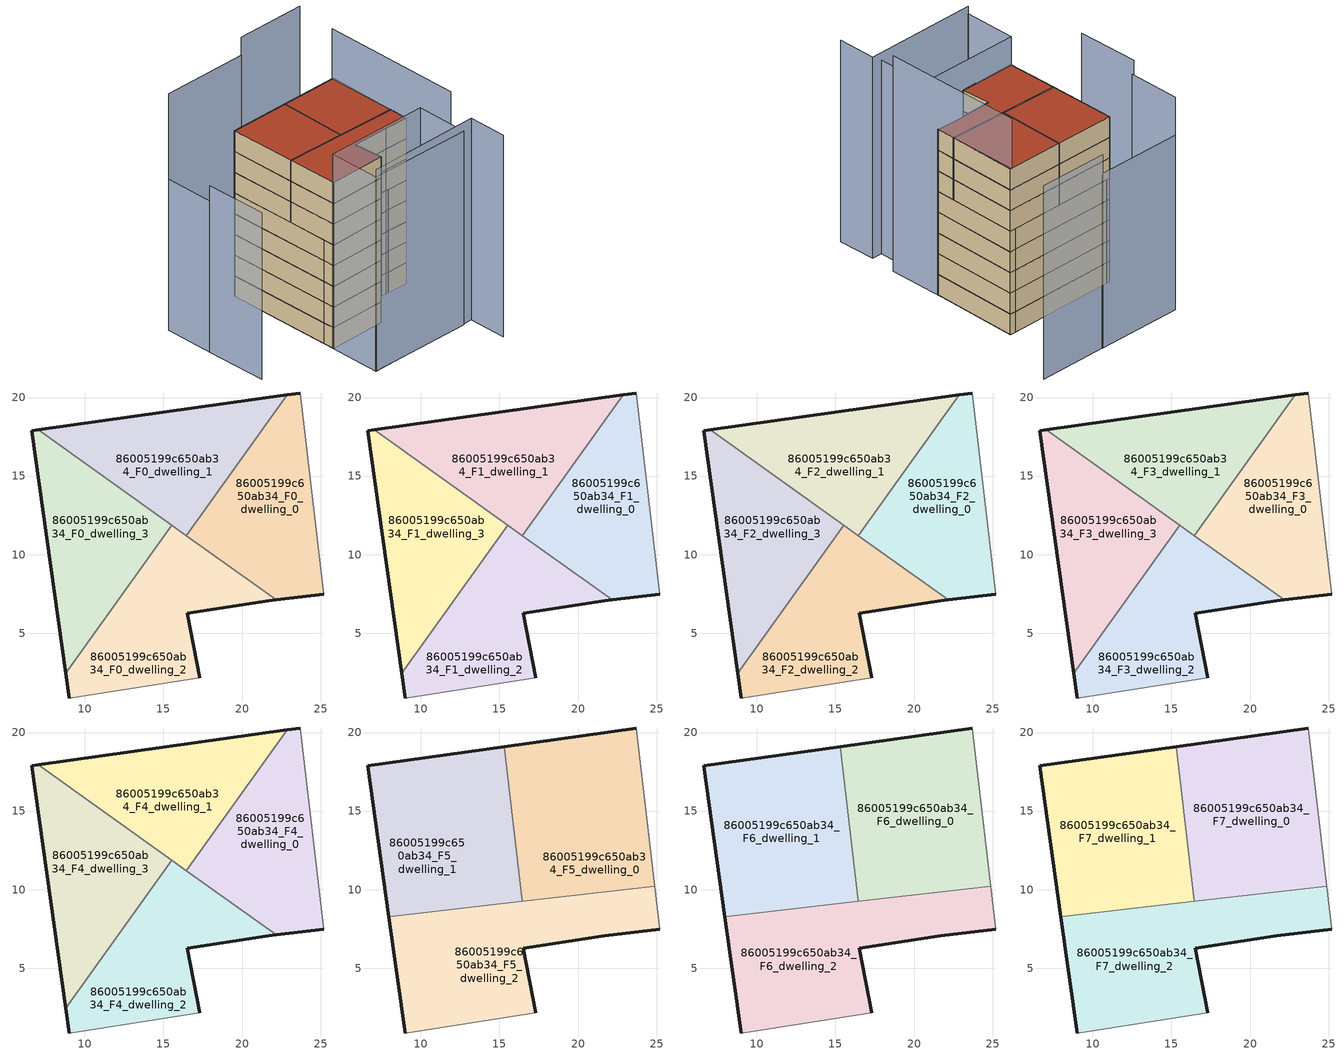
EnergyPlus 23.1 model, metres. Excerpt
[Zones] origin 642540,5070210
86005199c650ab34_F0_dwelling_0
 floor ground (EU_floor_Construction): 25.21,7.48 23.72,20.29 22.87,20.17 16.46,11.21 22.16,7.13 z0
 wall outside (EU_wall_Construction): 22.87,20.17 23.72,20.29 / 25.21,7.48 22.16,7.13 z0:3
 wall adiabatic (EU_wall_Construction): 23.72,20.29 25.21,7.48 z0:3
 wall to 86005199c650ab34_F0_dwelling_1 (EU_wall_Construction): 16.46,11.21 22.87,20.17 z0:3
 wall to 86005199c650ab34_F0_dwelling_2 (EU_wall_Construction): 22.16,7.13 16.46,11.21 z0:3
86005199c650ab34_F0_dwelling_1
 floor ground (EU_floor_Construction): 16.46,11.21 22.87,20.17 7.04,17.95 z0
 wall outside (EU_wall_Construction): 7.04,17.95 22.87,20.17 z0:3
 wall to 86005199c650ab34_F0_dwelling_3 (EU_wall_Construction): 15.52,11.88 7.04,17.95 z0:3
 wall to 86005199c650ab34_F0_dwelling_2 (EU_wall_Construction): 16.46,11.21 15.52,11.88 z0:3
86005199c650ab34_F0_dwelling_2
 floor ground (EU_floor_Construction): 17.31,2.17 16.51,6.28 21.71,7.08 22.16,7.13 15.52,11.88 8.78,2.46 9,0.88 z0
 wall outside (EU_wall_Construction): 9,0.88 8.78,2.46 / 22.16,7.13 21.71,7.08 16.51,6.28 17.31,2.17 z0:3
 wall adiabatic (EU_wall_Construction): 17.31,2.17 9,0.88 z0:3
 wall to 86005199c650ab34_F0_dwelling_3 (EU_wall_Construction): 8.78,2.46 15.52,11.88 z0:3
86005199c650ab34_F0_dwelling_3
 floor ground (EU_floor_Construction): 8.78,2.46 15.52,11.88 7.04,17.95 6.6,17.89 z0
 wall outside (EU_wall_Construction): 8.78,2.46 6.6,17.89 7.04,17.95 z0:3
86005199c650ab34_F1_dwelling_0
 floor to 86005199c650ab34_F0_dwelling_0 (EU_floor_Construction): 25.21,7.48 23.72,20.29 22.87,20.17 16.46,11.21 22.16,7.13 z3
 wall outside (EU_wall_Construction): 22.87,20.17 23.72,20.29 / 25.21,7.48 22.16,7.13 z3:6
 wall adiabatic (EU_wall_Construction): 23.72,20.29 25.21,7.48 z3:6
 wall to 86005199c650ab34_F1_dwelling_1 (EU_wall_Construction): 16.46,11.21 22.87,20.17 z3:6
 wall to 86005199c650ab34_F1_dwelling_2 (EU_wall_Construction): 22.16,7.13 16.46,11.21 z3:6
86005199c650ab34_F1_dwelling_1
 floor to 86005199c650ab34_F0_dwelling_1 (EU_floor_Construction): 16.46,11.21 22.87,20.17 7.04,17.95 z3
 wall outside (EU_wall_Construction): 7.04,17.95 22.87,20.17 z3:6
 wall to 86005199c650ab34_F1_dwelling_3 (EU_wall_Construction): 15.52,11.88 7.04,17.95 z3:6
 wall to 86005199c650ab34_F1_dwelling_2 (EU_wall_Construction): 16.46,11.21 15.52,11.88 z3:6
86005199c650ab34_F1_dwelling_2
 floor to 86005199c650ab34_F0_dwelling_2 (EU_floor_Construction): 17.31,2.17 16.51,6.28 21.71,7.08 22.16,7.13 15.52,11.88 8.78,2.46 9,0.88 z3
 wall outside (EU_wall_Construction): 9,0.88 8.78,2.46 / 22.16,7.13 21.71,7.08 16.51,6.28 17.31,2.17 z3:6
 wall adiabatic (EU_wall_Construction): 17.31,2.17 9,0.88 z3:6
 wall to 86005199c650ab34_F1_dwelling_3 (EU_wall_Construction): 8.78,2.46 15.52,11.88 z3:6
86005199c650ab34_F1_dwelling_3
 floor to 86005199c650ab34_F0_dwelling_3 (EU_floor_Construction): 8.78,2.46 15.52,11.88 7.04,17.95 6.6,17.89 z3
 wall outside (EU_wall_Construction): 8.78,2.46 6.6,17.89 7.04,17.95 z3:6
86005199c650ab34_F2_dwelling_0
 floor to 86005199c650ab34_F1_dwelling_0 (EU_floor_Construction): 25.21,7.48 23.72,20.29 22.87,20.17 16.46,11.21 22.16,7.13 z6
 wall outside (EU_wall_Construction): 22.87,20.17 23.72,20.29 / 25.21,7.48 22.16,7.13 z6:9
 wall adiabatic (EU_wall_Construction): 23.72,20.29 25.21,7.48 z6:9
 wall to 86005199c650ab34_F2_dwelling_1 (EU_wall_Construction): 16.46,11.21 22.87,20.17 z6:9
 wall to 86005199c650ab34_F2_dwelling_2 (EU_wall_Construction): 22.16,7.13 16.46,11.21 z6:9
86005199c650ab34_F2_dwelling_1
 floor to 86005199c650ab34_F1_dwelling_1 (EU_floor_Construction): 16.46,11.21 22.87,20.17 7.04,17.95 z6
 wall outside (EU_wall_Construction): 7.04,17.95 22.87,20.17 z6:9
 wall to 86005199c650ab34_F2_dwelling_3 (EU_wall_Construction): 15.52,11.88 7.04,17.95 z6:9
 wall to 86005199c650ab34_F2_dwelling_2 (EU_wall_Construction): 16.46,11.21 15.52,11.88 z6:9
86005199c650ab34_F2_dwelling_2
 floor to 86005199c650ab34_F1_dwelling_2 (EU_floor_Construction): 17.31,2.17 16.51,6.28 21.71,7.08 22.16,7.13 15.52,11.88 8.78,2.46 9,0.88 z6
 wall outside (EU_wall_Construction): 9,0.88 8.78,2.46 / 22.16,7.13 21.71,7.08 16.51,6.28 17.31,2.17 z6:9
 wall adiabatic (EU_wall_Construction): 17.31,2.17 9,0.88 z6:9
 wall to 86005199c650ab34_F2_dwelling_3 (EU_wall_Construction): 8.78,2.46 15.52,11.88 z6:9
86005199c650ab34_F2_dwelling_3
 floor to 86005199c650ab34_F1_dwelling_3 (EU_floor_Construction): 8.78,2.46 15.52,11.88 7.04,17.95 6.6,17.89 z6
 wall outside (EU_wall_Construction): 8.78,2.46 6.6,17.89 7.04,17.95 z6:9
86005199c650ab34_F3_dwelling_0
 floor to 86005199c650ab34_F2_dwelling_0 (EU_floor_Construction): 25.21,7.48 23.72,20.29 22.87,20.17 16.46,11.21 22.16,7.13 z9
 wall outside (EU_wall_Construction): 22.87,20.17 23.72,20.29 / 25.21,7.48 22.16,7.13 z9:12
 wall adiabatic (EU_wall_Construction): 23.72,20.29 25.21,7.48 z9:12
 wall to 86005199c650ab34_F3_dwelling_1 (EU_wall_Construction): 16.46,11.21 22.87,20.17 z9:12
 wall to 86005199c650ab34_F3_dwelling_2 (EU_wall_Construction): 22.16,7.13 16.46,11.21 z9:12
86005199c650ab34_F3_dwelling_1
 floor to 86005199c650ab34_F2_dwelling_1 (EU_floor_Construction): 16.46,11.21 22.87,20.17 7.04,17.95 z9
 wall outside (EU_wall_Construction): 7.04,17.95 22.87,20.17 z9:12
 wall to 86005199c650ab34_F3_dwelling_3 (EU_wall_Construction): 15.52,11.88 7.04,17.95 z9:12
 wall to 86005199c650ab34_F3_dwelling_2 (EU_wall_Construction): 16.46,11.21 15.52,11.88 z9:12
86005199c650ab34_F3_dwelling_2
 floor to 86005199c650ab34_F2_dwelling_2 (EU_floor_Construction): 17.31,2.17 16.51,6.28 21.71,7.08 22.16,7.13 15.52,11.88 8.78,2.46 9,0.88 z9
 wall outside (EU_wall_Construction): 9,0.88 8.78,2.46 / 22.16,7.13 21.71,7.08 16.51,6.28 17.31,2.17 z9:12
 wall adiabatic (EU_wall_Construction): 17.31,2.17 9,0.88 z9:12
 wall to 86005199c650ab34_F3_dwelling_3 (EU_wall_Construction): 8.78,2.46 15.52,11.88 z9:12
86005199c650ab34_F3_dwelling_3
 floor to 86005199c650ab34_F2_dwelling_3 (EU_floor_Construction): 8.78,2.46 15.52,11.88 7.04,17.95 6.6,17.89 z9
 wall outside (EU_wall_Construction): 8.78,2.46 6.6,17.89 7.04,17.95 z9:12
86005199c650ab34_F4_dwelling_0
 floor to 86005199c650ab34_F3_dwelling_0 (EU_floor_Construction): 25.21,7.48 23.72,20.29 22.87,20.17 16.46,11.21 22.16,7.13 z12
 wall outside (EU_wall_Construction): 22.87,20.17 23.72,20.29 / 25.21,7.48 22.16,7.13 z12:15
 wall adiabatic (EU_wall_Construction): 23.72,20.29 25.21,7.48 z12:15
 wall to 86005199c650ab34_F4_dwelling_1 (EU_wall_Construction): 16.46,11.21 22.87,20.17 z12:15
 wall to 86005199c650ab34_F4_dwelling_2 (EU_wall_Construction): 22.16,7.13 16.46,11.21 z12:15
86005199c650ab34_F4_dwelling_1
 floor to 86005199c650ab34_F3_dwelling_1 (EU_floor_Construction): 16.46,11.21 22.87,20.17 7.04,17.95 z12
 wall outside (EU_wall_Construction): 7.04,17.95 22.87,20.17 z12:15
 wall to 86005199c650ab34_F4_dwelling_3 (EU_wall_Construction): 15.52,11.88 7.04,17.95 z12:15
 wall to 86005199c650ab34_F4_dwelling_2 (EU_wall_Construction): 16.46,11.21 15.52,11.88 z12:15
86005199c650ab34_F4_dwelling_2
 floor to 86005199c650ab34_F3_dwelling_2 (EU_floor_Construction): 17.31,2.17 16.51,6.28 21.71,7.08 22.16,7.13 15.52,11.88 8.78,2.46 9,0.88 z12
 wall outside (EU_wall_Construction): 9,0.88 8.78,2.46 / 22.16,7.13 21.71,7.08 16.51,6.28 17.31,2.17 z12:15
 wall adiabatic (EU_wall_Construction): 17.31,2.17 9,0.88 z12:15
 wall to 86005199c650ab34_F4_dwelling_3 (EU_wall_Construction): 8.78,2.46 15.52,11.88 z12:15
86005199c650ab34_F4_dwelling_3
 floor to 86005199c650ab34_F3_dwelling_3 (EU_floor_Construction): 8.78,2.46 15.52,11.88 7.04,17.95 6.6,17.89 z12
 wall outside (EU_wall_Construction): 8.78,2.46 6.6,17.89 7.04,17.95 z12:15
86005199c650ab34_F5_dwelling_0
 floor to 86005199c650ab34_F4_dwelling_0 (EU_floor_Construction): 24.89,10.23 23.72,20.29 22.87,20.17 16.46,11.21 18.81,9.53 z15
 floor to 86005199c650ab34_F4_dwelling_1 (EU_floor_Construction): 16.46,11.21 22.87,20.17 15.31,19.11 16.2,11.39 z15
 floor to 86005199c650ab34_F4_dwelling_2 (EU_floor_Construction): 18.81,9.53 16.2,11.39 16.45,9.25 z15
 wall outside (EU_wall_Construction): 15.31,19.11 23.72,20.29 z15:18
 wall to 86005199c650ab34_F5_dwelling_1 (EU_wall_Construction): 16.45,9.25 15.31,19.11 z15:18
 wall adiabatic (EU_wall_Construction): 23.72,20.29 24.89,10.23 z15:18
 wall to 86005199c650ab34_F5_dwelling_2 (EU_wall_Construction): 24.89,10.23 16.45,9.25 z15:18
86005199c650ab34_F5_dwelling_1
 floor to 86005199c650ab34_F4_dwelling_1 (EU_floor_Construction): 16.2,11.39 15.31,19.11 7.04,17.95 z15
 floor to 86005199c650ab34_F4_dwelling_3 (EU_floor_Construction): 13.38,8.89 15.52,11.88 7.04,17.95 6.6,17.89 7.96,8.26 z15
 floor to 86005199c650ab34_F4_dwelling_2 (EU_floor_Construction): 16.45,9.25 16.2,11.39 15.52,11.88 13.38,8.89 z15
 wall outside (EU_wall_Construction): 7.96,8.26 6.6,17.89 15.31,19.11 z15:18
 wall to 86005199c650ab34_F5_dwelling_2 (EU_wall_Construction): 16.45,9.25 7.96,8.26 z15:18
86005199c650ab34_F5_dwelling_2
 floor to 86005199c650ab34_F4_dwelling_2 (EU_floor_Construction): 17.31,2.17 16.51,6.28 21.71,7.08 22.16,7.13 18.81,9.52 13.38,8.89 8.78,2.46 9,0.88 z15
 floor to 86005199c650ab34_F4_dwelling_0 (EU_floor_Construction): 25.21,7.48 24.89,10.23 18.81,9.52 22.16,7.13 z15
 floor to 86005199c650ab34_F4_dwelling_3 (EU_floor_Construction): 8.78,2.46 13.38,8.89 7.96,8.26 z15
 wall outside (EU_wall_Construction): 9,0.88 7.96,8.26 / 25.21,7.48 21.71,7.08 16.51,6.28 17.31,2.17 z15:18
 wall adiabatic (EU_wall_Construction): 17.31,2.17 9,0.88 / 24.89,10.23 25.21,7.48 z15:18
86005199c650ab34_F6_dwelling_0
 floor to 86005199c650ab34_F5_dwelling_0 (EU_floor_Construction): 24.89,10.23 23.72,20.29 15.31,19.11 16.45,9.25 z18
 wall outside (EU_wall_Construction): 15.31,19.11 23.72,20.29 z18:21
 wall to 86005199c650ab34_F6_dwelling_1 (EU_wall_Construction): 16.45,9.25 15.31,19.11 z18:21
 wall adiabatic (EU_wall_Construction): 23.72,20.29 24.89,10.23 z18:21
 wall to 86005199c650ab34_F6_dwelling_2 (EU_wall_Construction): 24.89,10.23 16.45,9.25 z18:21
86005199c650ab34_F6_dwelling_1
 floor to 86005199c650ab34_F5_dwelling_1 (EU_floor_Construction): 16.45,9.25 15.31,19.11 6.6,17.89 7.96,8.26 z18
 wall outside (EU_wall_Construction): 7.96,8.26 6.6,17.89 15.31,19.11 z18:21
 wall to 86005199c650ab34_F6_dwelling_2 (EU_wall_Construction): 16.45,9.25 7.96,8.26 z18:21
86005199c650ab34_F6_dwelling_2
 floor to 86005199c650ab34_F5_dwelling_2 (EU_floor_Construction): 25.21,7.48 24.89,10.23 7.96,8.26 9,0.88 17.31,2.17 16.51,6.28 21.71,7.08 z18
 wall outside (EU_wall_Construction): 9,0.88 7.96,8.26 / 25.21,7.48 21.71,7.08 16.51,6.28 17.31,2.17 z18:21
 wall adiabatic (EU_wall_Construction): 17.31,2.17 9,0.88 / 24.89,10.23 25.21,7.48 z18:21
86005199c650ab34_F7_dwelling_0
 floor to 86005199c650ab34_F6_dwelling_0 (EU_floor_Construction): 24.89,10.23 23.72,20.29 15.31,19.11 16.45,9.25 z21
 wall outside (EU_wall_Construction): 15.31,19.11 23.72,20.29 z21:24
 wall to 86005199c650ab34_F7_dwelling_1 (EU_wall_Construction): 16.45,9.25 15.31,19.11 z21:24
 wall adiabatic (EU_wall_Construction): 23.72,20.29 24.89,10.23 z21:24
 wall to 86005199c650ab34_F7_dwelling_2 (EU_wall_Construction): 24.89,10.23 16.45,9.25 z21:24
 roof outside (EU_roof_Construction): 23.72,20.29 24.89,10.23 16.45,9.25 15.31,19.11 z24
86005199c650ab34_F7_dwelling_1
 floor to 86005199c650ab34_F6_dwelling_1 (EU_floor_Construction): 16.45,9.25 15.31,19.11 6.6,17.89 7.96,8.26 z21
 wall outside (EU_wall_Construction): 7.96,8.26 6.6,17.89 15.31,19.11 z21:24
 wall to 86005199c650ab34_F7_dwelling_2 (EU_wall_Construction): 16.45,9.25 7.96,8.26 z21:24
 roof outside (EU_roof_Construction): 15.31,19.11 16.45,9.25 7.96,8.26 6.6,17.89 z24
86005199c650ab34_F7_dwelling_2
 floor to 86005199c650ab34_F6_dwelling_2 (EU_floor_Construction): 25.21,7.48 24.89,10.23 7.96,8.26 9,0.88 17.31,2.17 16.51,6.28 21.71,7.08 z21
 wall outside (EU_wall_Construction): 9,0.88 7.96,8.26 / 25.21,7.48 21.71,7.08 16.51,6.28 17.31,2.17 z21:24
 wall adiabatic (EU_wall_Construction): 17.31,2.17 9,0.88 / 24.89,10.23 25.21,7.48 z21:24
 roof outside (EU_roof_Construction): 24.89,10.23 25.21,7.48 21.71,7.08 16.51,6.28 17.31,2.17 9,0.88 7.96,8.26 z24
shading: -3.61,9.39 -2.26,0.59 z0:24.1; 10,-6.43 26.49,-4.03 / 26.49,-4.03 27.29,-9.54 z0:29.2; 25.04,-4.4 9.99,-6.43 / 9.99,-6.43 8.98,1.05 / 8.98,1.05 24.03,3.08 / 24.03,3.08 25.04,-4.4 z0:28.1; 26.26,-0.19 23.46,20.25 z0:31.2; 16.58,29.6 4.08,27.9 z0:25.3; 26.63,30.95 16.51,29.6 z0:28; -4.61,16.49 -3.56,9.08 z0:21.9
[Building]
EU S2 Campaign: North Axis=0; Terrain=City; Solar Distribution=FullExterior
[Site:Location]
Lyon-Bron: Latitude=45.75; Longitude=5; Time Zone=1; Elevation=198
[SizingPeriod:WeatherFileDays]
AnnualSizingPeriod: Begin Month=1; Begin Day of Month=1; End Month=12; End Day of Month=31; Day of Week for Start Day=Monday; Use Weather File Daylight Saving Period=No; Use Weather File Rain and Snow Indicators=No
[MATERIAL]
EU_InternalMass_Material: Roughness=MediumRough; Thickness=0.1; Conductivity=1; Density=1800; Specific Heat=900; Thermal Absorptance=0.9; Solar Absorptance=0.7; Visible Absorptance=0.7
[MATERIAL:NOMASS] Roughness=MediumRough; Thermal Absorptance=0.9; Solar Absorptance=0.7; Visible Absorptance=0.7
Name | Thermal Resistance
EU_wall_NoMass | 0.776494
EU_roof_NoMass | 0.486893
EU_floor_NoMass | 0.421597
[CONSTRUCTION]
EU_wall_Construction: EU_wall_NoMass
EU_roof_Construction: EU_roof_NoMass
EU_floor_Construction: EU_floor_NoMass
EU_InternalMass_Construction: EU_InternalMass_Material
[ZONE] Type=1; Multiplier=1; Ceiling Height=autocalculate; Floor Area=autocalculate; Part of Total Floor Area=Yes
Name | Volume
86005199c650ab34_F0_dwelling_0; 86005199c650ab34_F1_dwelling_0; 86005199c650ab34_F2_dwelling_0; 86005199c650ab34_F3_dwelling_0; 86005199c650ab34_F4_dwelling_0 | 191.565
86005199c650ab34_F5_dwelling_0; 86005199c650ab34_F6_dwelling_0; 86005199c650ab34_F7_dwelling_0 | 255.413
86005199c650ab34_F0_dwelling_1; 86005199c650ab34_F1_dwelling_1; 86005199c650ab34_F2_dwelling_1; 86005199c650ab34_F3_dwelling_1; 86005199c650ab34_F4_dwelling_1 | 191.568
86005199c650ab34_F5_dwelling_1; 86005199c650ab34_F6_dwelling_1; 86005199c650ab34_F7_dwelling_1 | 255.406
86005199c650ab34_F0_dwelling_2; 86005199c650ab34_F1_dwelling_2; 86005199c650ab34_F2_dwelling_2; 86005199c650ab34_F3_dwelling_2; 86005199c650ab34_F4_dwelling_2 | 191.566
86005199c650ab34_F5_dwelling_2; 86005199c650ab34_F6_dwelling_2; 86005199c650ab34_F7_dwelling_2 | 255.408
86005199c650ab34_F0_dwelling_3; 86005199c650ab34_F1_dwelling_3; 86005199c650ab34_F2_dwelling_3; 86005199c650ab34_F3_dwelling_3; 86005199c650ab34_F4_dwelling_3 | 191.572
[INTERNALMASS] Construction=EU_InternalMass_Construction
Name | Zone or ZoneList | Surface Area
86005199c650ab34_F0_dwelling_0_EU_InternalMass | 86005199c650ab34_F0_dwelling_0 | 63.8572
86005199c650ab34_F0_dwelling_1_EU_InternalMass | 86005199c650ab34_F0_dwelling_1 | 63.8555
86005199c650ab34_F0_dwelling_2_EU_InternalMass | 86005199c650ab34_F0_dwelling_2 | 63.8546
86005199c650ab34_F0_dwelling_3_EU_InternalMass | 86005199c650ab34_F0_dwelling_3 | 63.8565
86005199c650ab34_F1_dwelling_0_EU_InternalMass | 86005199c650ab34_F1_dwelling_0 | 63.8572
86005199c650ab34_F1_dwelling_1_EU_InternalMass | 86005199c650ab34_F1_dwelling_1 | 63.8555
86005199c650ab34_F1_dwelling_2_EU_InternalMass | 86005199c650ab34_F1_dwelling_2 | 63.8546
86005199c650ab34_F1_dwelling_3_EU_InternalMass | 86005199c650ab34_F1_dwelling_3 | 63.8565
86005199c650ab34_F2_dwelling_0_EU_InternalMass | 86005199c650ab34_F2_dwelling_0 | 63.8572
86005199c650ab34_F2_dwelling_1_EU_InternalMass | 86005199c650ab34_F2_dwelling_1 | 63.8555
86005199c650ab34_F2_dwelling_2_EU_InternalMass | 86005199c650ab34_F2_dwelling_2 | 63.8546
86005199c650ab34_F2_dwelling_3_EU_InternalMass | 86005199c650ab34_F2_dwelling_3 | 63.8565
86005199c650ab34_F3_dwelling_0_EU_InternalMass | 86005199c650ab34_F3_dwelling_0 | 63.8572
86005199c650ab34_F3_dwelling_1_EU_InternalMass | 86005199c650ab34_F3_dwelling_1 | 63.8555
86005199c650ab34_F3_dwelling_2_EU_InternalMass | 86005199c650ab34_F3_dwelling_2 | 63.8546
86005199c650ab34_F3_dwelling_3_EU_InternalMass | 86005199c650ab34_F3_dwelling_3 | 63.8565
86005199c650ab34_F4_dwelling_0_EU_InternalMass | 86005199c650ab34_F4_dwelling_0 | 63.8572
86005199c650ab34_F4_dwelling_1_EU_InternalMass | 86005199c650ab34_F4_dwelling_1 | 63.8555
86005199c650ab34_F4_dwelling_2_EU_InternalMass | 86005199c650ab34_F4_dwelling_2 | 63.8546
86005199c650ab34_F4_dwelling_3_EU_InternalMass | 86005199c650ab34_F4_dwelling_3 | 63.8565
86005199c650ab34_F5_dwelling_0_EU_InternalMass | 86005199c650ab34_F5_dwelling_0 | 85.1356
86005199c650ab34_F5_dwelling_1_EU_InternalMass | 86005199c650ab34_F5_dwelling_1 | 85.137
86005199c650ab34_F5_dwelling_2_EU_InternalMass | 86005199c650ab34_F5_dwelling_2 | 85.1365
86005199c650ab34_F6_dwelling_0_EU_InternalMass | 86005199c650ab34_F6_dwelling_0 | 85.1356
86005199c650ab34_F6_dwelling_1_EU_InternalMass | 86005199c650ab34_F6_dwelling_1 | 85.137
86005199c650ab34_F6_dwelling_2_EU_InternalMass | 86005199c650ab34_F6_dwelling_2 | 85.1365
86005199c650ab34_F7_dwelling_0_EU_InternalMass | 86005199c650ab34_F7_dwelling_0 | 85.1356
86005199c650ab34_F7_dwelling_1_EU_InternalMass | 86005199c650ab34_F7_dwelling_1 | 85.137
86005199c650ab34_F7_dwelling_2_EU_InternalMass | 86005199c650ab34_F7_dwelling_2 | 85.1365
[OTHEREQUIPMENT] Fuel Type=Electricity; Design Level Calculation Method=Watts/Area; Power per Zone Floor Area=1; Fraction Latent=0; Fraction Radiant=0; Fraction Lost=0; Carbon Dioxide Generation Rate=0; EndUse Subcategory=EU_Step8_InternalGains
Name | Zone or ZoneList or Space or SpaceList | Schedule
EU_Step8_InternalGain_86005199c650ab34_F0_dwelling_0_f000 | 86005199c650ab34_F0_dwelling_0 | EU_Step8_GainSchedule_86005199c650ab34_F0_dwelling_0_f000
EU_Step8_InternalGain_86005199c650ab34_F0_dwelling_1_f000 | 86005199c650ab34_F0_dwelling_1 | EU_Step8_GainSchedule_86005199c650ab34_F0_dwelling_1_f000
EU_Step8_InternalGain_86005199c650ab34_F0_dwelling_2_f000 | 86005199c650ab34_F0_dwelling_2 | EU_Step8_GainSchedule_86005199c650ab34_F0_dwelling_2_f000
EU_Step8_InternalGain_86005199c650ab34_F0_dwelling_3_f000 | 86005199c650ab34_F0_dwelling_3 | EU_Step8_GainSchedule_86005199c650ab34_F0_dwelling_3_f000
EU_Step8_InternalGain_86005199c650ab34_F1_dwelling_0_f000 | 86005199c650ab34_F1_dwelling_0 | EU_Step8_GainSchedule_86005199c650ab34_F1_dwelling_0_f000
EU_Step8_InternalGain_86005199c650ab34_F1_dwelling_1_f000 | 86005199c650ab34_F1_dwelling_1 | EU_Step8_GainSchedule_86005199c650ab34_F1_dwelling_1_f000
EU_Step8_InternalGain_86005199c650ab34_F1_dwelling_2_f000 | 86005199c650ab34_F1_dwelling_2 | EU_Step8_GainSchedule_86005199c650ab34_F1_dwelling_2_f000
EU_Step8_InternalGain_86005199c650ab34_F1_dwelling_3_f000 | 86005199c650ab34_F1_dwelling_3 | EU_Step8_GainSchedule_86005199c650ab34_F1_dwelling_3_f000
EU_Step8_InternalGain_86005199c650ab34_F2_dwelling_0_f000 | 86005199c650ab34_F2_dwelling_0 | EU_Step8_GainSchedule_86005199c650ab34_F2_dwelling_0_f000
EU_Step8_InternalGain_86005199c650ab34_F2_dwelling_1_f000 | 86005199c650ab34_F2_dwelling_1 | EU_Step8_GainSchedule_86005199c650ab34_F2_dwelling_1_f000
EU_Step8_InternalGain_86005199c650ab34_F2_dwelling_2_f000 | 86005199c650ab34_F2_dwelling_2 | EU_Step8_GainSchedule_86005199c650ab34_F2_dwelling_2_f000
EU_Step8_InternalGain_86005199c650ab34_F2_dwelling_3_f000 | 86005199c650ab34_F2_dwelling_3 | EU_Step8_GainSchedule_86005199c650ab34_F2_dwelling_3_f000
EU_Step8_InternalGain_86005199c650ab34_F3_dwelling_0_f000 | 86005199c650ab34_F3_dwelling_0 | EU_Step8_GainSchedule_86005199c650ab34_F3_dwelling_0_f000
EU_Step8_InternalGain_86005199c650ab34_F3_dwelling_1_f000 | 86005199c650ab34_F3_dwelling_1 | EU_Step8_GainSchedule_86005199c650ab34_F3_dwelling_1_f000
EU_Step8_InternalGain_86005199c650ab34_F3_dwelling_2_f000 | 86005199c650ab34_F3_dwelling_2 | EU_Step8_GainSchedule_86005199c650ab34_F3_dwelling_2_f000
EU_Step8_InternalGain_86005199c650ab34_F3_dwelling_3_f000 | 86005199c650ab34_F3_dwelling_3 | EU_Step8_GainSchedule_86005199c650ab34_F3_dwelling_3_f000
EU_Step8_InternalGain_86005199c650ab34_F4_dwelling_0_f000 | 86005199c650ab34_F4_dwelling_0 | EU_Step8_GainSchedule_86005199c650ab34_F4_dwelling_0_f000
EU_Step8_InternalGain_86005199c650ab34_F4_dwelling_1_f000 | 86005199c650ab34_F4_dwelling_1 | EU_Step8_GainSchedule_86005199c650ab34_F4_dwelling_1_f000
EU_Step8_InternalGain_86005199c650ab34_F4_dwelling_2_f000 | 86005199c650ab34_F4_dwelling_2 | EU_Step8_GainSchedule_86005199c650ab34_F4_dwelling_2_f000
EU_Step8_InternalGain_86005199c650ab34_F4_dwelling_3_f000 | 86005199c650ab34_F4_dwelling_3 | EU_Step8_GainSchedule_86005199c650ab34_F4_dwelling_3_f000
EU_Step8_InternalGain_86005199c650ab34_F5_dwelling_0_f000 | 86005199c650ab34_F5_dwelling_0 | EU_Step8_GainSchedule_86005199c650ab34_F5_dwelling_0_f000
EU_Step8_InternalGain_86005199c650ab34_F5_dwelling_1_f000 | 86005199c650ab34_F5_dwelling_1 | EU_Step8_GainSchedule_86005199c650ab34_F5_dwelling_1_f000
EU_Step8_InternalGain_86005199c650ab34_F5_dwelling_2_f000 | 86005199c650ab34_F5_dwelling_2 | EU_Step8_GainSchedule_86005199c650ab34_F5_dwelling_2_f000
EU_Step8_InternalGain_86005199c650ab34_F6_dwelling_0_f000 | 86005199c650ab34_F6_dwelling_0 | EU_Step8_GainSchedule_86005199c650ab34_F6_dwelling_0_f000
EU_Step8_InternalGain_86005199c650ab34_F6_dwelling_1_f000 | 86005199c650ab34_F6_dwelling_1 | EU_Step8_GainSchedule_86005199c650ab34_F6_dwelling_1_f000
EU_Step8_InternalGain_86005199c650ab34_F6_dwelling_2_f000 | 86005199c650ab34_F6_dwelling_2 | EU_Step8_GainSchedule_86005199c650ab34_F6_dwelling_2_f000
EU_Step8_InternalGain_86005199c650ab34_F7_dwelling_0_f000 | 86005199c650ab34_F7_dwelling_0 | EU_Step8_GainSchedule_86005199c650ab34_F7_dwelling_0_f000
EU_Step8_InternalGain_86005199c650ab34_F7_dwelling_1_f000 | 86005199c650ab34_F7_dwelling_1 | EU_Step8_GainSchedule_86005199c650ab34_F7_dwelling_1_f000
EU_Step8_InternalGain_86005199c650ab34_F7_dwelling_2_f000 | 86005199c650ab34_F7_dwelling_2 | EU_Step8_GainSchedule_86005199c650ab34_F7_dwelling_2_f000
[ZONEVENTILATION:DESIGNFLOWRATE] Schedule=EU_AlwaysOn; Design Flow Rate Calculation Method=AirChanges/Hour; Air Changes per Hour=0.693814; Ventilation Type=Natural; Fan Pressure Rise=0; Fan Total Efficiency=1; Constant Term Coefficient=1; Temperature Term Coefficient=0; Velocity Term Coefficient=0; Velocity Squared Term Coefficient=0; Minimum Indoor Temperature=-100; Maximum Indoor Temperature=100; Delta Temperature=-100; Minimum Outdoor Temperature=-100; Maximum Outdoor Temperature=100; Maximum Wind Speed=40
Name | Zone or ZoneList or Space or SpaceList
EU_ConstantAir_86005199c650ab34_F0_dwelling_0 | 86005199c650ab34_F0_dwelling_0
EU_ConstantAir_86005199c650ab34_F0_dwelling_1 | 86005199c650ab34_F0_dwelling_1
EU_ConstantAir_86005199c650ab34_F0_dwelling_2 | 86005199c650ab34_F0_dwelling_2
EU_ConstantAir_86005199c650ab34_F0_dwelling_3 | 86005199c650ab34_F0_dwelling_3
EU_ConstantAir_86005199c650ab34_F1_dwelling_0 | 86005199c650ab34_F1_dwelling_0
EU_ConstantAir_86005199c650ab34_F1_dwelling_1 | 86005199c650ab34_F1_dwelling_1
EU_ConstantAir_86005199c650ab34_F1_dwelling_2 | 86005199c650ab34_F1_dwelling_2
EU_ConstantAir_86005199c650ab34_F1_dwelling_3 | 86005199c650ab34_F1_dwelling_3
EU_ConstantAir_86005199c650ab34_F2_dwelling_0 | 86005199c650ab34_F2_dwelling_0
EU_ConstantAir_86005199c650ab34_F2_dwelling_1 | 86005199c650ab34_F2_dwelling_1
EU_ConstantAir_86005199c650ab34_F2_dwelling_2 | 86005199c650ab34_F2_dwelling_2
EU_ConstantAir_86005199c650ab34_F2_dwelling_3 | 86005199c650ab34_F2_dwelling_3
EU_ConstantAir_86005199c650ab34_F3_dwelling_0 | 86005199c650ab34_F3_dwelling_0
EU_ConstantAir_86005199c650ab34_F3_dwelling_1 | 86005199c650ab34_F3_dwelling_1
EU_ConstantAir_86005199c650ab34_F3_dwelling_2 | 86005199c650ab34_F3_dwelling_2
EU_ConstantAir_86005199c650ab34_F3_dwelling_3 | 86005199c650ab34_F3_dwelling_3
EU_ConstantAir_86005199c650ab34_F4_dwelling_0 | 86005199c650ab34_F4_dwelling_0
EU_ConstantAir_86005199c650ab34_F4_dwelling_1 | 86005199c650ab34_F4_dwelling_1
EU_ConstantAir_86005199c650ab34_F4_dwelling_2 | 86005199c650ab34_F4_dwelling_2
EU_ConstantAir_86005199c650ab34_F4_dwelling_3 | 86005199c650ab34_F4_dwelling_3
EU_ConstantAir_86005199c650ab34_F5_dwelling_0 | 86005199c650ab34_F5_dwelling_0
EU_ConstantAir_86005199c650ab34_F5_dwelling_1 | 86005199c650ab34_F5_dwelling_1
EU_ConstantAir_86005199c650ab34_F5_dwelling_2 | 86005199c650ab34_F5_dwelling_2
EU_ConstantAir_86005199c650ab34_F6_dwelling_0 | 86005199c650ab34_F6_dwelling_0
EU_ConstantAir_86005199c650ab34_F6_dwelling_1 | 86005199c650ab34_F6_dwelling_1
EU_ConstantAir_86005199c650ab34_F6_dwelling_2 | 86005199c650ab34_F6_dwelling_2
EU_ConstantAir_86005199c650ab34_F7_dwelling_0 | 86005199c650ab34_F7_dwelling_0
EU_ConstantAir_86005199c650ab34_F7_dwelling_1 | 86005199c650ab34_F7_dwelling_1
EU_ConstantAir_86005199c650ab34_F7_dwelling_2 | 86005199c650ab34_F7_dwelling_2
[HVACTEMPLATE:THERMOSTAT] Constant Heating Setpoint=20; Constant Cooling Setpoint=50
EU_HeatOnly_86005199c650ab34_F0_dwelling_0; EU_HeatOnly_86005199c650ab34_F0_dwelling_1; EU_HeatOnly_86005199c650ab34_F0_dwelling_2; EU_HeatOnly_86005199c650ab34_F0_dwelling_3; EU_HeatOnly_86005199c650ab34_F1_dwelling_0; EU_HeatOnly_86005199c650ab34_F1_dwelling_1; EU_HeatOnly_86005199c650ab34_F1_dwelling_2; EU_HeatOnly_86005199c650ab34_F1_dwelling_3; EU_HeatOnly_86005199c650ab34_F2_dwelling_0; EU_HeatOnly_86005199c650ab34_F2_dwelling_1; EU_HeatOnly_86005199c650ab34_F2_dwelling_2; EU_HeatOnly_86005199c650ab34_F2_dwelling_3; EU_HeatOnly_86005199c650ab34_F3_dwelling_0; EU_HeatOnly_86005199c650ab34_F3_dwelling_1; EU_HeatOnly_86005199c650ab34_F3_dwelling_2; EU_HeatOnly_86005199c650ab34_F3_dwelling_3; EU_HeatOnly_86005199c650ab34_F4_dwelling_0; EU_HeatOnly_86005199c650ab34_F4_dwelling_1; EU_HeatOnly_86005199c650ab34_F4_dwelling_2; EU_HeatOnly_86005199c650ab34_F4_dwelling_3; EU_HeatOnly_86005199c650ab34_F5_dwelling_0; EU_HeatOnly_86005199c650ab34_F5_dwelling_1; EU_HeatOnly_86005199c650ab34_F5_dwelling_2; EU_HeatOnly_86005199c650ab34_F6_dwelling_0; EU_HeatOnly_86005199c650ab34_F6_dwelling_1; EU_HeatOnly_86005199c650ab34_F6_dwelling_2; EU_HeatOnly_86005199c650ab34_F7_dwelling_0; EU_HeatOnly_86005199c650ab34_F7_dwelling_1; EU_HeatOnly_86005199c650ab34_F7_dwelling_2
[HVACTEMPLATE:ZONE:IDEALLOADSAIRSYSTEM] System Availability Schedule=EU_AlwaysOn; Maximum Heating Supply Air Temperature=50; Minimum Cooling Supply Air Temperature=13; Maximum Heating Supply Air Humidity Ratio=0.0156; Minimum Cooling Supply Air Humidity Ratio=0.0077; Heating Limit=NoLimit; Cooling Limit=NoLimit; Heating Availability Schedule=EU_AlwaysOn; Cooling Availability Schedule=EU_CoolingOff; Dehumidification Control Type=ConstantSensibleHeatRatio; Cooling Sensible Heat Ratio=0.7; Dehumidification Setpoint=60; Humidification Control Type=None; Humidification Setpoint=30; Outdoor Air Method=None; Outdoor Air Flow Rate per Person=0.00944; Outdoor Air Flow Rate per Zone Floor Area=0; Outdoor Air Flow Rate per Zone=0; Demand Controlled Ventilation Type=None; Outdoor Air Economizer Type=NoEconomizer; Heat Recovery Type=None; Sensible Heat Recovery Effectiveness=0.7; Latent Heat Recovery Effectiveness=0.65
Name | Template Thermostat
86005199c650ab34_F0_dwelling_0 | EU_HeatOnly_86005199c650ab34_F0_dwelling_0
86005199c650ab34_F0_dwelling_1 | EU_HeatOnly_86005199c650ab34_F0_dwelling_1
86005199c650ab34_F0_dwelling_2 | EU_HeatOnly_86005199c650ab34_F0_dwelling_2
86005199c650ab34_F0_dwelling_3 | EU_HeatOnly_86005199c650ab34_F0_dwelling_3
86005199c650ab34_F1_dwelling_0 | EU_HeatOnly_86005199c650ab34_F1_dwelling_0
86005199c650ab34_F1_dwelling_1 | EU_HeatOnly_86005199c650ab34_F1_dwelling_1
86005199c650ab34_F1_dwelling_2 | EU_HeatOnly_86005199c650ab34_F1_dwelling_2
86005199c650ab34_F1_dwelling_3 | EU_HeatOnly_86005199c650ab34_F1_dwelling_3
86005199c650ab34_F2_dwelling_0 | EU_HeatOnly_86005199c650ab34_F2_dwelling_0
86005199c650ab34_F2_dwelling_1 | EU_HeatOnly_86005199c650ab34_F2_dwelling_1
86005199c650ab34_F2_dwelling_2 | EU_HeatOnly_86005199c650ab34_F2_dwelling_2
86005199c650ab34_F2_dwelling_3 | EU_HeatOnly_86005199c650ab34_F2_dwelling_3
86005199c650ab34_F3_dwelling_0 | EU_HeatOnly_86005199c650ab34_F3_dwelling_0
86005199c650ab34_F3_dwelling_1 | EU_HeatOnly_86005199c650ab34_F3_dwelling_1
86005199c650ab34_F3_dwelling_2 | EU_HeatOnly_86005199c650ab34_F3_dwelling_2
86005199c650ab34_F3_dwelling_3 | EU_HeatOnly_86005199c650ab34_F3_dwelling_3
86005199c650ab34_F4_dwelling_0 | EU_HeatOnly_86005199c650ab34_F4_dwelling_0
86005199c650ab34_F4_dwelling_1 | EU_HeatOnly_86005199c650ab34_F4_dwelling_1
86005199c650ab34_F4_dwelling_2 | EU_HeatOnly_86005199c650ab34_F4_dwelling_2
86005199c650ab34_F4_dwelling_3 | EU_HeatOnly_86005199c650ab34_F4_dwelling_3
86005199c650ab34_F5_dwelling_0 | EU_HeatOnly_86005199c650ab34_F5_dwelling_0
86005199c650ab34_F5_dwelling_1 | EU_HeatOnly_86005199c650ab34_F5_dwelling_1
86005199c650ab34_F5_dwelling_2 | EU_HeatOnly_86005199c650ab34_F5_dwelling_2
86005199c650ab34_F6_dwelling_0 | EU_HeatOnly_86005199c650ab34_F6_dwelling_0
86005199c650ab34_F6_dwelling_1 | EU_HeatOnly_86005199c650ab34_F6_dwelling_1
86005199c650ab34_F6_dwelling_2 | EU_HeatOnly_86005199c650ab34_F6_dwelling_2
86005199c650ab34_F7_dwelling_0 | EU_HeatOnly_86005199c650ab34_F7_dwelling_0
86005199c650ab34_F7_dwelling_1 | EU_HeatOnly_86005199c650ab34_F7_dwelling_1
86005199c650ab34_F7_dwelling_2 | EU_HeatOnly_86005199c650ab34_F7_dwelling_2
[SIZING:ZONE] Zone Cooling Design Supply Air Temperature Input Method=SupplyAirTemperature; Zone Cooling Design Supply Air Temperature=13; Zone Heating Design Supply Air Temperature Input Method=SupplyAirTemperature; Zone Heating Design Supply Air Temperature=50; Zone Cooling Design Supply Air Humidity Ratio=0.008; Zone Heating Design Supply Air Humidity Ratio=0.008; Cooling Design Air Flow Method=DesignDay; Cooling Design Air Flow Rate=0; Cooling Minimum Air Flow per Zone Floor Area=0.000762; Cooling Minimum Air Flow=0; Cooling Minimum Air Flow Fraction=0.2; Heating Design Air Flow Method=DesignDay; Heating Design Air Flow Rate=0; Heating Maximum Air Flow per Zone Floor Area=0.002032; Heating Maximum Air Flow=0.141576; Heating Maximum Air Flow Fraction=0.3; Account for Dedicated Outdoor Air System=No; Dedicated Outdoor Air System Control Strategy=NeutralSupplyAir; Dedicated Outdoor Air Low Setpoint Temperature for Design=autosize; Dedicated Outdoor Air High Setpoint Temperature for Design=autosize; Zone Load Sizing Method=Sensible Load Only No Latent Load; Zone Latent Cooling Design Supply Air Humidity Ratio Input Method=HumidityRatioDifference; Zone Cooling Design Supply Air Humidity Ratio Difference=0.005; Zone Latent Heating Design Supply Air Humidity Ratio Input Method=HumidityRatioDifference; Zone Humidification Design Supply Air Humidity Ratio Difference=0.005
86005199c650ab34_F0_dwelling_0; 86005199c650ab34_F0_dwelling_1; 86005199c650ab34_F0_dwelling_2; 86005199c650ab34_F0_dwelling_3; 86005199c650ab34_F1_dwelling_0; 86005199c650ab34_F1_dwelling_1; 86005199c650ab34_F1_dwelling_2; 86005199c650ab34_F1_dwelling_3; 86005199c650ab34_F2_dwelling_0; 86005199c650ab34_F2_dwelling_1; 86005199c650ab34_F2_dwelling_2; 86005199c650ab34_F2_dwelling_3; 86005199c650ab34_F3_dwelling_0; 86005199c650ab34_F3_dwelling_1; 86005199c650ab34_F3_dwelling_2; 86005199c650ab34_F3_dwelling_3; 86005199c650ab34_F4_dwelling_0; 86005199c650ab34_F4_dwelling_1; 86005199c650ab34_F4_dwelling_2; 86005199c650ab34_F4_dwelling_3; 86005199c650ab34_F5_dwelling_0; 86005199c650ab34_F5_dwelling_1; 86005199c650ab34_F5_dwelling_2; 86005199c650ab34_F6_dwelling_0; 86005199c650ab34_F6_dwelling_1; 86005199c650ab34_F6_dwelling_2; 86005199c650ab34_F7_dwelling_0; 86005199c650ab34_F7_dwelling_1; 86005199c650ab34_F7_dwelling_2
[SCHEDULE:CONSTANT]
Name | Hourly Value
EU_AlwaysOn | 1
EU_CoolingOff | 0
[SCHEDULE:FILE] Column Number=1; Rows to Skip at Top=0; Number of Hours of Data=8760; Column Separator=Comma; Interpolate to Timestep=No; Minutes per Item=60; Adjust Schedule for Daylight Savings=Yes
Name | File
EU_Step8_GainSchedule_86005199c650ab34_F0_dwelling_0_f000 | ../../schedules/86005199c650ab34/86005199c650ab34_F0_dwelling_0_f000_gain.csv
EU_Step8_GainSchedule_86005199c650ab34_F0_dwelling_1_f000 | ../../schedules/86005199c650ab34/86005199c650ab34_F0_dwelling_1_f000_gain.csv
EU_Step8_GainSchedule_86005199c650ab34_F0_dwelling_2_f000 | ../../schedules/86005199c650ab34/86005199c650ab34_F0_dwelling_2_f000_gain.csv
EU_Step8_GainSchedule_86005199c650ab34_F0_dwelling_3_f000 | ../../schedules/86005199c650ab34/86005199c650ab34_F0_dwelling_3_f000_gain.csv
EU_Step8_GainSchedule_86005199c650ab34_F1_dwelling_0_f000 | ../../schedules/86005199c650ab34/86005199c650ab34_F1_dwelling_0_f000_gain.csv
EU_Step8_GainSchedule_86005199c650ab34_F1_dwelling_1_f000 | ../../schedules/86005199c650ab34/86005199c650ab34_F1_dwelling_1_f000_gain.csv
EU_Step8_GainSchedule_86005199c650ab34_F1_dwelling_2_f000 | ../../schedules/86005199c650ab34/86005199c650ab34_F1_dwelling_2_f000_gain.csv
EU_Step8_GainSchedule_86005199c650ab34_F1_dwelling_3_f000 | ../../schedules/86005199c650ab34/86005199c650ab34_F1_dwelling_3_f000_gain.csv
EU_Step8_GainSchedule_86005199c650ab34_F2_dwelling_0_f000 | ../../schedules/86005199c650ab34/86005199c650ab34_F2_dwelling_0_f000_gain.csv
EU_Step8_GainSchedule_86005199c650ab34_F2_dwelling_1_f000 | ../../schedules/86005199c650ab34/86005199c650ab34_F2_dwelling_1_f000_gain.csv
EU_Step8_GainSchedule_86005199c650ab34_F2_dwelling_2_f000 | ../../schedules/86005199c650ab34/86005199c650ab34_F2_dwelling_2_f000_gain.csv
EU_Step8_GainSchedule_86005199c650ab34_F2_dwelling_3_f000 | ../../schedules/86005199c650ab34/86005199c650ab34_F2_dwelling_3_f000_gain.csv
EU_Step8_GainSchedule_86005199c650ab34_F3_dwelling_0_f000 | ../../schedules/86005199c650ab34/86005199c650ab34_F3_dwelling_0_f000_gain.csv
EU_Step8_GainSchedule_86005199c650ab34_F3_dwelling_1_f000 | ../../schedules/86005199c650ab34/86005199c650ab34_F3_dwelling_1_f000_gain.csv
EU_Step8_GainSchedule_86005199c650ab34_F3_dwelling_2_f000 | ../../schedules/86005199c650ab34/86005199c650ab34_F3_dwelling_2_f000_gain.csv
EU_Step8_GainSchedule_86005199c650ab34_F3_dwelling_3_f000 | ../../schedules/86005199c650ab34/86005199c650ab34_F3_dwelling_3_f000_gain.csv
EU_Step8_GainSchedule_86005199c650ab34_F4_dwelling_0_f000 | ../../schedules/86005199c650ab34/86005199c650ab34_F4_dwelling_0_f000_gain.csv
EU_Step8_GainSchedule_86005199c650ab34_F4_dwelling_1_f000 | ../../schedules/86005199c650ab34/86005199c650ab34_F4_dwelling_1_f000_gain.csv
EU_Step8_GainSchedule_86005199c650ab34_F4_dwelling_2_f000 | ../../schedules/86005199c650ab34/86005199c650ab34_F4_dwelling_2_f000_gain.csv
EU_Step8_GainSchedule_86005199c650ab34_F4_dwelling_3_f000 | ../../schedules/86005199c650ab34/86005199c650ab34_F4_dwelling_3_f000_gain.csv
EU_Step8_GainSchedule_86005199c650ab34_F5_dwelling_0_f000 | ../../schedules/86005199c650ab34/86005199c650ab34_F5_dwelling_0_f000_gain.csv
EU_Step8_GainSchedule_86005199c650ab34_F5_dwelling_1_f000 | ../../schedules/86005199c650ab34/86005199c650ab34_F5_dwelling_1_f000_gain.csv
EU_Step8_GainSchedule_86005199c650ab34_F5_dwelling_2_f000 | ../../schedules/86005199c650ab34/86005199c650ab34_F5_dwelling_2_f000_gain.csv
EU_Step8_GainSchedule_86005199c650ab34_F6_dwelling_0_f000 | ../../schedules/86005199c650ab34/86005199c650ab34_F6_dwelling_0_f000_gain.csv
EU_Step8_GainSchedule_86005199c650ab34_F6_dwelling_1_f000 | ../../schedules/86005199c650ab34/86005199c650ab34_F6_dwelling_1_f000_gain.csv
EU_Step8_GainSchedule_86005199c650ab34_F6_dwelling_2_f000 | ../../schedules/86005199c650ab34/86005199c650ab34_F6_dwelling_2_f000_gain.csv
EU_Step8_GainSchedule_86005199c650ab34_F7_dwelling_0_f000 | ../../schedules/86005199c650ab34/86005199c650ab34_F7_dwelling_0_f000_gain.csv
EU_Step8_GainSchedule_86005199c650ab34_F7_dwelling_1_f000 | ../../schedules/86005199c650ab34/86005199c650ab34_F7_dwelling_1_f000_gain.csv
EU_Step8_GainSchedule_86005199c650ab34_F7_dwelling_2_f000 | ../../schedules/86005199c650ab34/86005199c650ab34_F7_dwelling_2_f000_gain.csv
